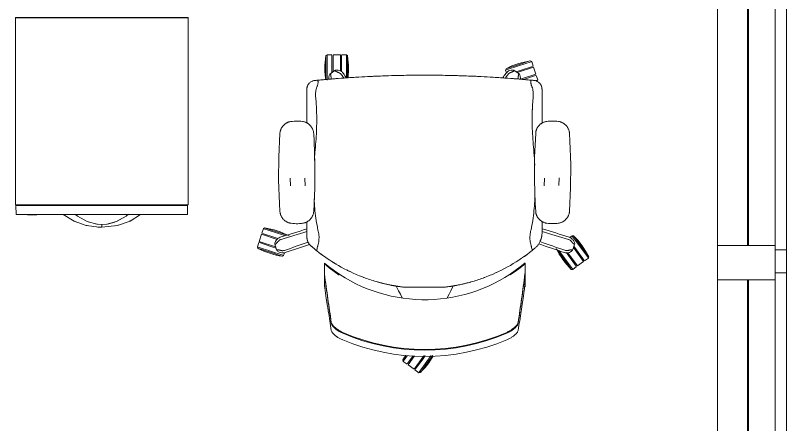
# Model space of a CAD drawing. Header units: inches. Extents: x 920 to 2661, y -647 to 1865.
# Drawn here: x 2593.7 to 2660.7, y 1392.6 to 1428.1 of the extents above; entities that cross this region are included whole.
import ezdxf

# ---------------------------------------------------------------- set-up
doc = ezdxf.new("R2010")
doc.units = ezdxf.units.IN
doc.header["$MEASUREMENT"] = 0
doc.linetypes.add('IMPORT-Double Dash 3_8_', pattern=[1, 0.375, -0.125, 0.125, -0.125, 0.125, -0.125])
for name, color, linetype, lineweight in [('A-GLAZ', 151, 'Continuous', 18), ('basebuilding_dwg', 8, 'Continuous', 9), ('I-FURN', 30, 'Continuous', 9), ('I-WALL', 2, 'Continuous', 18)]:
    doc.layers.add(name, color=color, linetype=linetype, lineweight=lineweight)

# ---------------------------------------------------------------- blocks, each defined once
blk = doc.blocks.new('HON - Contain - Mobile Pedestal M Fronts BF - 18_ D-V30-FIRST FLOOR CONSTRUCTION')
at = {"layer": 'I-FURN'}
for p, q in [((-1.37, 9.548), (-1.743, 9.335)), ((-0.502, 9.812), (-1.137, 9.64)), ((0.372, 9.834), (0.432, 9.831)), ((0.526, 9.806), (1.182, 9.627)), ((1.344, 9.563), (1.743, 9.335)), ((-7.455, 8.976), (-7.455, 8.211)), ((-7.455, 8.976), (-7.455, 8.211)), ((-7.455, 8.976), (-7.455, 8.976)), ((-7.453, 8.976), (-7.447, 8.976)), ((-7.449, 8.976), (-7.449, 8.211)), ((-7.449, 8.976), (-7.449, 8.211)), ((-7.444, 8.976), (-7.449, 8.976)), ((-7.449, 8.976), (-7.394, 8.976)), ((-7.449, 8.211), (-7.449, 8.976)), ((-7.449, 8.976), (-7.449, 8.211)), ((-7.394, 8.976), (7.4, 8.976)), ((-3.289, 9.017), (-3.347, 8.979)), ((-3.343, 8.976), (-3.347, 8.979)), ((-3.343, 8.976), (-3.317, 8.976)), ((-2.242, 9.021), (-2.305, 8.97)), ((2.242, 9.021), (2.298, 8.976)), ((5.642, 9.023), (5.642, 8.976)), ((5.642, 9.023), (6.468, 9.023)), ((5.763, 9.023), (5.642, 9.023)), ((6.468, 9.023), (6.347, 9.023)), ((6.468, 8.976), (6.468, 9.023)), ((7.4, 8.976), (7.455, 8.976)), ((7.455, 8.976), (7.453, 8.976)), ((7.455, 8.211), (7.455, 8.976)), ((7.455, 8.976), (7.455, 8.211)), ((7.455, 8.211), (7.455, 8.976)), ((7.455, 8.211), (7.455, 8.976)), ((7.455, 8.976), (7.455, 8.976)), ((-7.5, 8.149), (-7.5, -8.107)), ((-7.5, 8.149), (-7.437, 8.149)), ((-7.455, 8.211), (-7.455, 8.211)), ((-7.447, 8.211), (-7.453, 8.211)), ((-7.394, 8.211), (-7.449, 8.211)), ((-7.449, 8.211), (-7.444, 8.211)), ((-7.437, 8.149), (7.437, 8.149)), ((7.4, 8.211), (-7.394, 8.211)), ((7.455, 8.211), (7.4, 8.211)), ((7.437, 8.149), (7.5, 8.149)), ((7.453, 8.211), (7.455, 8.211)), ((7.455, 8.211), (7.455, 8.211)), ((7.5, -8.107), (7.5, 8.149)), ((-7.5, -8.149), (-7.5, -8.107)), ((-7.437, -8.107), (-7.5, -8.107)), ((7.5, -8.149), (-7.5, -8.149)), ((7.437, -8.107), (-7.437, -8.107)), ((7.5, -8.107), (7.437, -8.107)), ((7.5, -8.107), (7.5, -8.149))]:
    blk.add_line(p, q, dxfattribs=at)
at = {"layer": 'I-FURN', "flags": 128}
for points in [[(0, 10.095), (-1.362, 9.941), (-2.455, 9.553), (-3.347, 8.979)], [(0.35, 10.072), (0.225, 10.088), (0, 10.095)], [(3.347, 8.979), (2.415, 9.572), (1.371, 9.939), (0.225, 10.088), (0, 10.095)], [(-2.386, 9.577), (-2.455, 9.553), (-2.486, 9.533)], [(0, 9.855), (-0.432, 9.831), (-1.275, 9.602), (-2.116, 9.121), (-2.305, 8.97)], [(-1.215, 9.958), (-1.362, 9.941), (-1.414, 9.923)], [(0, 9.855), (0.432, 9.831), (1.275, 9.602), (2.116, 9.121), (2.298, 8.976)], [(1.459, 9.908), (1.371, 9.939), (1.276, 9.951)], [(3.347, 8.979), (2.415, 9.572), (2.3, 9.613)]]:
    blk.add_lwpolyline(points, dxfattribs=at)
at = {"layer": 'I-FURN'}
for points, knots in [([(0, 9.975), (0, 9.995), (0, 10.024), (0, 10.057), (0, 10.082), (0, 10.093), (0, 10.094)], [0, 0, 0, 0, 0.2222222, 0.3333333, 0.4444444, 0.6666667, 0.6666667, 0.6666667, 0.6666667]), ([(0, 9.9), (0, 9.902), (0, 9.908), (0, 9.917), (0, 9.926), (0, 9.938), (0, 9.955), (0, 9.968), (0, 9.975)], [0, 0, 0, 0, 0.125, 0.25, 0.375, 0.5, 0.75, 1, 1, 1, 1]), ([(0, 9.877), (0, 9.879), (0, 9.884), (0, 9.892), (0, 9.897), (0, 9.9)], [0, 0, 0, 0, 0.363636, 0.727273, 1, 1, 1, 1]), ([(0, 9.878), (0, 9.88), (0, 9.885), (0, 9.891), (0, 9.896), (0, 9.897)], [0.0909091, 0.0909091, 0.0909091, 0.0909091, 0.3636364, 0.7272727, 0.9090909, 0.9090909, 0.9090909, 0.9090909]), ([(3.343, 8.976), (3.345, 8.976), (3.345, 8.976), (3.341, 8.976), (3.334, 8.976), (3.326, 8.976), (3.321, 8.976), (3.318, 8.976), (3.317, 8.976)], [0, 0, 0, 0, 0.0277778, 0.0555556, 0.0833333, 0.0972222, 0.1041667, 0.1111111, 0.1111111, 0.1111111, 0.1111111]), ([(3.343, 8.976), (3.345, 8.976), (3.345, 8.976), (3.344, 8.976), (3.344, 8.976)], [0, 0, 0, 0, 0.02777778, 0.03257777, 0.03257777, 0.03257777, 0.03257777])]:
    blk.add_open_spline(points, degree=3, knots=knots, dxfattribs=at)
for points in [[(0, 9.895), (0, 9.888), (0, 9.882), (0, 9.876)], [(0, 9.895), (0, 9.888), (0, 9.882), (0, 9.876)], [(0, 9.856), (0, 9.859), (0, 9.866), (0, 9.877)]]:
    blk.add_open_spline(points, degree=3, dxfattribs=at)
blk = doc.blocks.new('HON_Ignition_2_Task_Low-back - Task Low-back_ Mesh Back_ Advanced Synchro-tilt-V54-FIRST FLOOR CONSTRUCTION')
at = {"layer": 'I-FURN'}
for p, q in [((-8.478, 12.53), (-8.575, 12.445)), ((-8.575, 12.391), (-8.575, 11.33)), ((-8.058, 12.53), (-8.478, 12.53)), ((-8.478, 12.471), (-8.478, 11.33)), ((-8.058, 12.471), (-8.058, 11.33)), ((-7.317, 12.53), (-7.96, 12.53)), ((-7.96, 11.03), (-7.96, 12.529)), ((-7.317, 12.529), (-7.317, 11.114)), ((-6.798, 12.53), (-7.218, 12.53)), ((-7.218, 11.33), (-7.218, 12.471)), ((-6.701, 12.445), (-6.798, 12.53)), ((-6.798, 11.33), (-6.798, 12.471)), ((-6.701, 11.33), (-6.701, 12.391)), ((8.167, 11.556), (7.081, 11.205)), ((8.137, 11.649), (7.128, 11.322)), ((8.04, 10.971), (9.467, 11.434)), ((9.146, 11.976), (8.137, 11.649)), ((9.253, 11.908), (8.167, 11.556)), ((9.382, 11.509), (8.296, 11.157)), ((9.308, 11.926), (9.198, 11.993)), ((9.438, 11.527), (9.308, 11.926)), ((9.666, 10.822), (9.468, 11.434)), ((-8.575, 11.33), (-8.575, 10.335)), ((-8.478, 11.33), (-8.478, 10.329)), ((-8.058, 11.33), (-8.058, 10.942)), ((-7.218, 11.037), (-7.218, 11.33)), ((-6.798, 10.503), (-6.798, 11.33)), ((-6.701, 10.474), (-6.701, 11.33)), ((7.076, 11.306), (7.025, 11.187)), ((7.025, 11.187), (7.102, 10.95)), ((8.296, 11.157), (7.927, 11.037)), ((9.665, 10.821), (8.33, 10.389)), ((9.826, 10.328), (9.697, 10.728)), ((8.578, 10.365), (9.641, 10.709)), ((9.664, 10.276), (9.77, 10.31)), ((9.775, 10.209), (9.826, 10.328)), ((-10.233, 7.718), (-10.233, 9.536)), ((10.194, 9.536), (10.194, 7.718)), ((-10.233, 6.592), (-10.233, 7.718)), ((10.194, 7.718), (10.194, 6.573)), ((-11.673, 1.805), (-11.653, 1.14)), ((-10.391, 1.137), (-10.411, 1.801)), ((10.411, 1.801), (10.391, 1.137)), ((11.653, 1.14), (11.673, 1.805)), ((-10.233, -3.335), (-10.233, -1.996)), ((10.194, -1.974), (10.194, -2.962)), ((-14.018, -2.59), (-14.148, -2.989)), ((-13.907, -2.524), (-14.018, -2.59)), ((-12.877, -2.961), (-13.962, -2.608)), ((-12.847, -2.868), (-13.855, -2.54)), ((-14.179, -3.083), (-14.378, -3.695)), ((-14.178, -3.084), (-12.829, -3.522)), ((-13.007, -3.36), (-14.092, -3.008)), ((-12.084, -3.219), (-12.877, -2.961)), ((-11.917, -3.171), (-12.847, -2.868)), ((12.811, -3.221), (12.606, -3.37)), ((12.94, -3.233), (12.811, -3.221)), ((13.515, -4.193), (12.845, -3.269)), ((13.594, -4.135), (12.972, -3.277)), ((-14.408, -3.788), (-14.538, -4.187)), ((-12.951, -4.159), (-14.377, -3.696)), ((-14.352, -3.806), (-13.267, -4.159)), ((-12.724, -3.452), (-13.007, -3.36)), ((-14.538, -4.187), (-14.487, -4.306)), ((-14.482, -4.206), (-13.396, -4.558)), ((-14.435, -4.323), (-13.427, -4.651)), ((-13.427, -4.651), (-12.418, -4.979)), ((-13.396, -4.558), (-12.311, -4.911)), ((-13.267, -4.159), (-12.898, -4.279)), ((-12.255, -4.93), (-12.175, -4.683)), ((11.498, -4.439), (12.077, -5.236)), ((11.659, -4.494), (12.156, -5.179)), ((12.317, -4.686), (12.496, -4.933)), ((12.92, -4.253), (13.801, -5.467)), ((13.176, -4.439), (12.948, -4.125)), ((13.846, -5.363), (13.176, -4.439)), ((14.186, -5.117), (13.515, -4.193)), ((14.217, -4.994), (13.594, -4.135)), ((-12.366, -4.996), (-12.255, -4.93)), ((12.077, -5.236), (12.7, -6.095)), ((12.156, -5.179), (12.826, -6.103)), ((13.28, -5.845), (12.443, -4.692)), ((12.496, -4.933), (13.166, -5.856)), ((13.88, -5.411), (14.22, -5.164)), ((14.22, -5.164), (14.249, -5.038)), ((12.861, -6.15), (13.2, -5.904)), ((13.28, -5.846), (13.801, -5.468)), ((-8.717, -6.38), (-8.717, -6.234)), ((-8.717, -6.38), (-8.717, -6.465)), ((-8.717, -6.387), (-8.717, -6.465)), ((-8.717, -6.387), (-8.717, -6.465)), ((-8.717, -6.465), (-8.717, -7.206)), ((8.717, -6.234), (8.717, -6.38)), ((8.717, -6.465), (8.717, -6.38)), ((8.717, -6.465), (8.717, -6.387)), ((8.717, -6.465), (8.717, -6.387)), ((8.717, -7.206), (8.717, -6.465)), ((12.732, -6.139), (12.861, -6.15)), ((-2.467, -7.603), (-2.267, -7.996)), ((2.267, -7.996), (2.481, -7.575)), ((-1.901, -14.006), (-1.872, -14.132)), ((-1.631, -13.634), (-1.869, -13.962)), ((-1.518, -13.646), (-1.837, -14.085)), ((-1.008, -13.658), (-1.498, -14.332)), ((-1.452, -14.437), (-0.877, -13.645)), ((-0.079, -13.643), (-0.932, -14.815)), ((-0.818, -14.826), (-0.147, -13.903)), ((-0.147, -13.903), (0.051, -13.63)), ((0.192, -14.149), (0.565, -13.637)), ((0.271, -14.207), (0.689, -13.632)), ((-1.872, -14.132), (-1.532, -14.379)), ((-1.452, -14.437), (-0.932, -14.816)), ((-0.479, -15.072), (0.192, -14.149)), ((-0.353, -15.065), (0.271, -14.207)), ((-0.853, -14.873), (-0.514, -15.12)), ((-0.514, -15.12), (-0.385, -15.109))]:
    blk.add_line(p, q, dxfattribs=at)
at = {"layer": 'I-FURN', "flags": 128}
for points in [[(-8.666, 11.33), (-8.66, 11.611), (-8.643, 11.892), (-8.614, 12.172), (-8.575, 12.445)], [(-6.701, 12.445), (-6.661, 12.167), (-6.633, 11.887), (-6.616, 11.606), (-6.61, 11.33)], [(7.076, 11.306), (7.329, 11.429), (7.586, 11.542), (7.848, 11.645), (8.109, 11.735)], [(8.109, 11.735), (8.378, 11.816), (8.65, 11.886), (8.925, 11.945), (9.198, 11.993)], [(-8.597, 10.366), (-8.615, 10.493), (-8.643, 10.773), (-8.66, 11.054), (-8.666, 11.33)], [(-6.61, 11.33), (-6.616, 11.049), (-6.633, 10.768), (-6.659, 10.518)], [(-11.617, 6.721), (-11.661, 6.714), (-11.705, 6.705), (-11.748, 6.695), (-11.791, 6.683), (-11.834, 6.669), (-11.875, 6.653), (-11.916, 6.636), (-11.957, 6.617), (-11.996, 6.597), (-12.035, 6.575), (-12.073, 6.551), (-12.11, 6.526), (-12.146, 6.5), (-12.18, 6.472), (-12.214, 6.443), (-12.246, 6.412), (-12.277, 6.38), (-12.307, 6.347), (-12.336, 6.313), (-12.363, 6.278), (-12.389, 6.241), (-12.413, 6.204), (-12.436, 6.166), (-12.457, 6.126), (-12.476, 6.086), (-12.494, 6.046), (-12.51, 6.004), (-12.525, 5.962), (-12.538, 5.92), (-12.549, 5.876), (-12.559, 5.833), (-12.566, 5.789), (-12.572, 5.745), (-12.577, 5.701), (-12.577, 5.692)], [(-10.609, 6.721), (-10.756, 6.738), (-10.905, 6.749), (-11.054, 6.755), (-11.202, 6.754), (-11.351, 6.747), (-11.499, 6.735), (-11.617, 6.721)], [(-9.643, 5.686), (-9.647, 5.73), (-9.652, 5.775), (-9.66, 5.819), (-9.669, 5.863), (-9.68, 5.906), (-9.692, 5.949), (-9.707, 5.992), (-9.723, 6.033), (-9.741, 6.075), (-9.76, 6.115), (-9.781, 6.155), (-9.803, 6.193), (-9.827, 6.231), (-9.853, 6.268), (-9.88, 6.304), (-9.908, 6.338), (-9.938, 6.372), (-9.969, 6.404), (-10.002, 6.435), (-10.035, 6.465), (-10.07, 6.493), (-10.106, 6.52), (-10.143, 6.545), (-10.18, 6.569), (-10.219, 6.592), (-10.259, 6.613), (-10.299, 6.632), (-10.34, 6.65), (-10.382, 6.665), (-10.425, 6.68), (-10.468, 6.692), (-10.511, 6.703), (-10.555, 6.712), (-10.599, 6.72), (-10.609, 6.721)], [(10.609, 6.721), (10.564, 6.714), (10.52, 6.705), (10.477, 6.695), (10.434, 6.683), (10.391, 6.669), (10.349, 6.653), (10.308, 6.636), (10.267, 6.617), (10.227, 6.596), (10.188, 6.574), (10.15, 6.551), (10.113, 6.525), (10.077, 6.499), (10.042, 6.471), (10.008, 6.441), (9.976, 6.411), (9.945, 6.379), (9.915, 6.345), (9.886, 6.311), (9.859, 6.275), (9.833, 6.239), (9.808, 6.201), (9.785, 6.163), (9.764, 6.123), (9.745, 6.083), (9.726, 6.042), (9.71, 6), (9.695, 5.958), (9.682, 5.915), (9.671, 5.872), (9.661, 5.828), (9.654, 5.784), (9.648, 5.74), (9.643, 5.695), (9.643, 5.686)], [(11.617, 6.721), (11.47, 6.738), (11.321, 6.749), (11.172, 6.755), (11.024, 6.754), (10.875, 6.748), (10.727, 6.735), (10.609, 6.721)], [(12.577, 5.692), (12.573, 5.736), (12.568, 5.78), (12.56, 5.824), (12.551, 5.868), (12.54, 5.911), (12.528, 5.954), (12.514, 5.996), (12.498, 6.038), (12.48, 6.078), (12.461, 6.119), (12.44, 6.158), (12.417, 6.196), (12.394, 6.234), (12.368, 6.271), (12.341, 6.306), (12.313, 6.341), (12.284, 6.374), (12.253, 6.406), (12.22, 6.437), (12.187, 6.466), (12.153, 6.494), (12.117, 6.521), (12.08, 6.546), (12.043, 6.57), (12.004, 6.593), (11.965, 6.613), (11.924, 6.632), (11.884, 6.65), (11.842, 6.666), (11.8, 6.68), (11.757, 6.692), (11.714, 6.703), (11.67, 6.712), (11.626, 6.719), (11.617, 6.721)], [(-12.577, 5.692), (-12.672, 3.657), (-12.686, 1.621), (-12.618, -0.415), (-12.578, -1.09)], [(-9.643, -1.096), (-9.548, 0.938), (-9.534, 2.975), (-9.602, 5.01), (-9.643, 5.686)], [(9.643, 5.686), (9.548, 3.651), (9.534, 1.615), (9.602, -0.421), (9.643, -1.096)], [(12.578, -1.09), (12.673, 0.944), (12.686, 2.981), (12.618, 5.016), (12.577, 5.692)], [(-12.578, -1.09), (-12.574, -1.135), (-12.568, -1.179), (-12.561, -1.224), (-12.552, -1.268), (-12.541, -1.311), (-12.528, -1.354), (-12.514, -1.397), (-12.497, -1.439), (-12.48, -1.48), (-12.46, -1.521), (-12.439, -1.56), (-12.417, -1.599), (-12.393, -1.637), (-12.367, -1.674), (-12.34, -1.71), (-12.311, -1.745), (-12.282, -1.778), (-12.25, -1.811), (-12.218, -1.842), (-12.184, -1.871), (-12.15, -1.9), (-12.114, -1.927), (-12.077, -1.952), (-12.039, -1.976), (-12, -1.999), (-11.96, -2.02), (-11.919, -2.039), (-11.878, -2.057), (-11.836, -2.073), (-11.794, -2.087), (-11.751, -2.1), (-11.707, -2.11), (-11.663, -2.12), (-11.619, -2.127), (-11.606, -2.129)], [(-10.603, -2.127), (-10.559, -2.12), (-10.515, -2.111), (-10.472, -2.1), (-10.429, -2.088), (-10.387, -2.074), (-10.345, -2.059), (-10.304, -2.041), (-10.263, -2.022), (-10.224, -2.002), (-10.185, -1.98), (-10.147, -1.956), (-10.11, -1.931), (-10.074, -1.905), (-10.04, -1.877), (-10.006, -1.847), (-9.974, -1.817), (-9.942, -1.785), (-9.913, -1.752), (-9.884, -1.717), (-9.857, -1.682), (-9.831, -1.645), (-9.807, -1.608), (-9.784, -1.57), (-9.763, -1.53), (-9.744, -1.49), (-9.726, -1.449), (-9.709, -1.408), (-9.695, -1.366), (-9.682, -1.323), (-9.671, -1.28), (-9.661, -1.236), (-9.654, -1.192), (-9.648, -1.148), (-9.644, -1.104), (-9.643, -1.096)], [(9.643, -1.096), (9.647, -1.14), (9.652, -1.185), (9.66, -1.229), (9.669, -1.272), (9.68, -1.316), (9.693, -1.358), (9.707, -1.401), (9.723, -1.442), (9.741, -1.483), (9.76, -1.523), (9.781, -1.563), (9.803, -1.601), (9.827, -1.639), (9.852, -1.676), (9.879, -1.711), (9.908, -1.746), (9.937, -1.779), (9.968, -1.811), (10, -1.842), (10.034, -1.872), (10.068, -1.9), (10.104, -1.927), (10.141, -1.952), (10.179, -1.976), (10.217, -1.998), (10.257, -2.019), (10.297, -2.038), (10.338, -2.056), (10.38, -2.072), (10.422, -2.086), (10.465, -2.098), (10.508, -2.109), (10.552, -2.118), (10.596, -2.125), (10.603, -2.127)], [(11.606, -2.129), (11.651, -2.122), (11.695, -2.113), (11.738, -2.103), (11.782, -2.091), (11.824, -2.077), (11.867, -2.061), (11.908, -2.044), (11.949, -2.025), (11.989, -2.005), (12.028, -1.983), (12.066, -1.959), (12.103, -1.934), (12.14, -1.907), (12.175, -1.879), (12.209, -1.85), (12.242, -1.819), (12.273, -1.787), (12.303, -1.754), (12.332, -1.72), (12.36, -1.684), (12.386, -1.648), (12.41, -1.61), (12.433, -1.571), (12.455, -1.532), (12.474, -1.492), (12.493, -1.45), (12.509, -1.409), (12.524, -1.366), (12.537, -1.323), (12.549, -1.28), (12.558, -1.236), (12.566, -1.192), (12.573, -1.147), (12.577, -1.103), (12.578, -1.09)], [(-13.907, -2.524), (-13.63, -2.572), (-13.356, -2.632), (-13.083, -2.702), (-12.819, -2.782)], [(-11.606, -2.129), (-11.458, -2.145), (-11.31, -2.156), (-11.161, -2.161), (-11.012, -2.16), (-10.864, -2.153), (-10.715, -2.14), (-10.603, -2.127)], [(10.603, -2.127), (10.751, -2.144), (10.9, -2.155), (11.048, -2.161), (11.197, -2.161), (11.346, -2.154), (11.494, -2.142), (11.606, -2.129)], [(-12.819, -2.782), (-12.553, -2.875), (-12.292, -2.978), (-12.035, -3.092), (-11.786, -3.213)], [(12.94, -3.233), (13.135, -3.435), (13.322, -3.645), (13.501, -3.862), (13.668, -4.082)], [(-13.455, -4.737), (-13.72, -4.645), (-13.982, -4.542), (-14.239, -4.428), (-14.487, -4.306)], [(12.004, -5.29), (11.843, -5.058), (11.693, -4.821), (11.551, -4.578), (11.422, -4.334)], [(13.668, -4.082), (13.828, -4.313), (13.979, -4.551), (14.12, -4.794), (14.249, -5.038)], [(-12.366, -4.996), (-12.643, -4.948), (-12.918, -4.888), (-13.19, -4.817), (-13.455, -4.737)], [(12.732, -6.139), (12.536, -5.937), (12.349, -5.727), (12.17, -5.51), (12.004, -5.29)], [(8.717, -5.584), (8.298, -5.925), (7.865, -6.248), (7.42, -6.554), (6.963, -6.841), (6.494, -7.111), (6.016, -7.361), (5.527, -7.592), (5.03, -7.803), (4.525, -7.994), (4.013, -8.165), (3.494, -8.315), (2.969, -8.444), (2.44, -8.552), (1.907, -8.639), (1.371, -8.705), (0.832, -8.749), (0.293, -8.772), (-0.247, -8.772), (-0.787, -8.752), (-1.326, -8.71), (-1.862, -8.646), (-2.395, -8.561), (-2.925, -8.454), (-3.45, -8.327), (-3.969, -8.178), (-4.482, -8.009), (-4.988, -7.82), (-5.486, -7.61), (-5.975, -7.381), (-6.455, -7.132), (-6.924, -6.865), (-7.382, -6.579), (-7.828, -6.274), (-8.262, -5.953), (-8.683, -5.614), (-8.717, -5.584)], [(-7.421, -6.628), (-7.869, -6.322), (-8.305, -5.998), (-8.717, -5.666)], [(8.717, -5.666), (8.295, -6.006), (7.859, -6.329), (7.421, -6.628)], [(-8.717, -7.349), (-8.717, -7.049), (-8.717, -6.749), (-8.717, -6.465)], [(8.717, -6.465), (8.717, -6.749), (8.717, -7.049), (8.717, -7.349)], [(-8.652, -7.977), (-8.548, -8.66), (-8.444, -9.343)], [(-1.958, -8.602), (-2.11, -8.304), (-2.267, -7.996)], [(1.802, -7.677), (-0.662, -7.677), (-1.872, -7.677)], [(2.267, -7.996), (2.11, -8.304), (1.958, -8.602)], [(8.444, -9.343), (8.548, -8.66), (8.652, -7.977)], [(-1.901, -14.006), (-1.769, -13.758), (-1.682, -13.609)], [(0.742, -13.644), (0.654, -13.796), (0.502, -14.033), (0.345, -14.26)], [(0.345, -14.26), (0.174, -14.484), (-0.005, -14.701), (-0.192, -14.91), (-0.385, -15.109)]]:
    blk.add_lwpolyline(points, dxfattribs=at)
at = {"layer": 'I-FURN'}
for centre, radius, start, end in [((0, 0), 13.604, 124.75356, 127.25786), ((0, 0), 13.604, 52.75356, 55.25786), ((0, 0), 13.604, 196.75684, 199.25458), ((0, 0), 13.604, 340.75357, 343.25785), ((0, 4.73), 17.827, 246.46083, 293.53917), ((0, 4.73), 17.894, 246.55418, 293.44582), ((0, 4.73), 17.894, 246.55418, 293.44582), ((0, 4.73), 18.432, 247.27778, 292.72222)]:
    blk.add_arc(centre, radius, start, end, dxfattribs=at)
for centre, major_axis, ratio, start_param, end_param in [((-11.32, 7.634), (0.378, 2.029), 0.93184, 4.943522, 4.960739), ((10.611, 8.12), (-9.718, 17.793), 0.983331, 1.095975, 1.098095), ((-10.65, 8.12), (9.718, 17.793), 0.983333, 5.185124, 5.187245), ((11.281, 7.634), (-0.377, 2.029), 0.931761, 1.322582, 1.339799)]:
    blk.add_ellipse(centre, major_axis=major_axis, ratio=ratio, start_param=start_param, end_param=end_param, dxfattribs=at)
for points, knots in [([(9.246, 10.308), (8.573, 10.372), (7.559, 10.458), (6.198, 10.552), (5.173, 10.612), (4.143, 10.661), (3.28, 10.694), (2.588, 10.714), (1.894, 10.731), (1.026, 10.744), (-0.02, 10.75), (-1.065, 10.744), (-2.107, 10.728), (-3.147, 10.7), (-4.181, 10.661), (-5.211, 10.612), (-6.237, 10.552), (-7.598, 10.458), (-8.612, 10.372), (-9.285, 10.308)], [-1, -1, -1, -1, -0.888889, -0.833333, -0.777778, -0.722222, -0.666667, -0.638889, -0.611111, -0.555556, -0.5, -0.444444, -0.388889, -0.333333, -0.277778, -0.222222, -0.166667, -0.111111, 0, 0, 0, 0]), ([(-8.236, 10.828), (-8.275, 10.757), (-8.324, 10.614), (-8.325, 10.461), (-8.314, 10.39)], [-1, -1, -1, -1, -0.7, -0.4310393, -0.4310393, -0.4310393, -0.4310393]), ([(-8.137, 10.607), (-8.139, 10.631), (-8.142, 10.665), (-8.148, 10.705), (-8.153, 10.732), (-8.157, 10.757), (-8.161, 10.78), (-8.167, 10.8), (-8.175, 10.815), (-8.187, 10.825), (-8.205, 10.832), (-8.223, 10.831), (-8.236, 10.828)], [-1, -1, -1, -1, -0.833333, -0.75, -0.666667, -0.583333, -0.5, -0.416667, -0.333333, -0.25, -0.166667, 0, 0, 0, 0]), ([(-7.755, 11.178), (-7.763, 11.166), (-7.769, 11.15), (-7.767, 11.13), (-7.762, 11.115), (-7.75, 11.103), (-7.733, 11.092), (-7.712, 11.081), (-7.69, 11.069), (-7.665, 11.056), (-7.629, 11.038), (-7.598, 11.024), (-7.576, 11.015)], [-1, -1, -1, -1, -0.833333, -0.75, -0.666667, -0.583333, -0.5, -0.416667, -0.333333, -0.25, -0.166667, 0, 0, 0, 0]), ([(-7.057, 10.896), (-7.104, 10.962), (-7.217, 11.074), (-7.412, 11.166), (-7.597, 11.195), (-7.702, 11.188), (-7.755, 11.178)], [-1, -1, -1, -1, -0.7, -0.4, -0.2, 0, 0, 0, 0]), ([(-7.576, 11.015), (-7.572, 11.013), (-7.566, 11.011), (-7.557, 11.007), (-7.549, 11.003), (-7.54, 11), (-7.53, 10.997), (-7.52, 10.994), (-7.51, 10.99), (-7.499, 10.986), (-7.488, 10.982), (-7.476, 10.977), (-7.465, 10.972), (-7.453, 10.967), (-7.437, 10.96), (-7.408, 10.946), (-7.383, 10.932), (-7.367, 10.923)], [-1, -1, -1, -1, -0.9, -0.85, -0.8, -0.75, -0.7, -0.65, -0.6, -0.55, -0.5, -0.45, -0.4, -0.35, -0.3, -0.2, 0, 0, 0, 0]), ([(-2.664, 10.712), (-2.519, 10.716), (-2.192, 10.724), (-1.866, 10.731), (-1.684, 10.734)], [-0.69953799, -0.69953799, -0.69953799, -0.69953799, -0.66666667, -0.62559957, -0.62559957, -0.62559957, -0.62559957]), ([(-0.514, 10.747), (-0.349, 10.748), (-0.019, 10.749), (0.31, 10.748), (0.475, 10.747)], [-0.53728656, -0.53728656, -0.53728656, -0.53728656, -0.5, -0.4627272, -0.4627272, -0.4627272, -0.4627272]), ([(1.645, 10.734), (1.827, 10.731), (2.154, 10.724), (2.48, 10.716), (2.625, 10.712)], [-0.37441914, -0.37441914, -0.37441914, -0.37441914, -0.33333333, -0.30045614, -0.30045614, -0.30045614, -0.30045614]), ([(7.753, 11.179), (7.674, 11.194), (7.514, 11.196), (7.31, 11.128), (7.157, 11.02), (7.086, 10.941), (7.055, 10.898)], [-1, -1, -1, -1, -0.7, -0.4, -0.2, 0, 0, 0, 0]), ([(7.364, 10.924), (7.381, 10.934), (7.406, 10.948), (7.434, 10.962), (7.45, 10.969), (7.462, 10.974), (7.474, 10.979), (7.486, 10.983), (7.497, 10.987), (7.508, 10.991), (7.518, 10.995), (7.528, 10.999), (7.538, 11.002), (7.546, 11.005), (7.554, 11.008), (7.564, 11.012), (7.57, 11.015), (7.574, 11.016)], [-1, -1, -1, -1, -0.8, -0.7, -0.65, -0.6, -0.55, -0.5, -0.45, -0.4, -0.35, -0.3, -0.25, -0.2, -0.15, -0.1, 0, 0, 0, 0]), ([(7.574, 11.016), (7.596, 11.026), (7.627, 11.04), (7.663, 11.057), (7.687, 11.07), (7.71, 11.082), (7.731, 11.093), (7.748, 11.104), (7.759, 11.117), (7.765, 11.131), (7.766, 11.151), (7.76, 11.168), (7.753, 11.179)], [-1, -1, -1, -1, -0.833333, -0.75, -0.666667, -0.583333, -0.5, -0.416667, -0.333333, -0.25, -0.166667, 0, 0, 0, 0]), ([(8.234, 10.83), (8.221, 10.833), (8.203, 10.834), (8.185, 10.826), (8.173, 10.817), (8.165, 10.802), (8.159, 10.782), (8.155, 10.759), (8.151, 10.734), (8.146, 10.707), (8.14, 10.667), (8.137, 10.633), (8.134, 10.609)], [-1, -1, -1, -1, -0.833333, -0.75, -0.666667, -0.583333, -0.5, -0.416667, -0.333333, -0.25, -0.166667, 0, 0, 0, 0]), ([(8.311, 10.387), (8.319, 10.433), (8.324, 10.533), (8.3, 10.685), (8.26, 10.782), (8.234, 10.83)], [-0.5746057, -0.5746057, -0.5746057, -0.5746057, -0.4, -0.2, 0, 0, 0, 0]), ([(-10.233, 9.536), (-10.233, 9.549), (-10.232, 9.576), (-10.229, 9.615), (-10.225, 9.646), (-10.221, 9.668), (-10.219, 9.68), (-10.217, 9.689), (-10.215, 9.698), (-10.212, 9.71), (-10.207, 9.73), (-10.199, 9.758), (-10.19, 9.786), (-10.183, 9.804), (-10.179, 9.815), (-10.175, 9.823), (-10.172, 9.831), (-10.168, 9.841), (-10.159, 9.859), (-10.147, 9.884), (-10.131, 9.913), (-10.108, 9.95), (-10.076, 9.995), (-10.019, 10.062), (-9.937, 10.137), (-9.784, 10.233), (-9.649, 10.273), (-9.556, 10.282)], [0, 0, 0, 0, 0.03125, 0.0625, 0.09375, 0.109375, 0.117188, 0.125, 0.132812, 0.140625, 0.15625, 0.1875, 0.21875, 0.234375, 0.242188, 0.25, 0.257812, 0.265625, 0.28125, 0.3125, 0.34375, 0.375, 0.4375, 0.5, 0.625, 0.75, 1, 1, 1, 1]), ([(-9.285, 10.308), (-9.276, 10.279), (-9.267, 10.235), (-9.261, 10.174), (-9.26, 10.111), (-9.269, 10.031), (-9.291, 9.932), (-9.32, 9.833), (-9.346, 9.766), (-9.36, 9.733)], [0, 0, 0, 0, 0.166667, 0.25, 0.333333, 0.5, 0.666667, 0.833333, 1, 1, 1, 1]), ([(-9.285, 10.308), (-8.89, 10.346), (-8.312, 10.398), (-7.731, 10.443), (-7.547, 10.456)], [-0.9069986, -0.9069986, -0.9069986, -0.9069986, -0.5, -0.3121596, -0.3121596, -0.3121596, -0.3121596]), ([(-8.125, 10.435), (-8.126, 10.444), (-8.128, 10.458), (-8.13, 10.475), (-8.131, 10.488), (-8.132, 10.501), (-8.132, 10.513), (-8.133, 10.525), (-8.133, 10.537), (-8.134, 10.548), (-8.134, 10.558), (-8.134, 10.569), (-8.134, 10.578), (-8.135, 10.586), (-8.136, 10.597), (-8.136, 10.603), (-8.137, 10.607)], [-0.8, -0.8, -0.8, -0.8, -0.7, -0.65, -0.6, -0.55, -0.5, -0.45, -0.4, -0.35, -0.3, -0.25, -0.2, -0.15, -0.1, 0, 0, 0, 0]), ([(-4.804, 10.631), (-4.681, 10.637), (-4.361, 10.652), (-4.041, 10.666), (-3.845, 10.673)], [-0.86131956, -0.86131956, -0.86131956, -0.86131956, -0.83333333, -0.78869219, -0.78869219, -0.78869219, -0.78869219]), ([(3.806, 10.673), (4.003, 10.666), (4.323, 10.652), (4.643, 10.637), (4.766, 10.632)], [-0.21131051, -0.21131051, -0.21131051, -0.21131051, -0.16666667, -0.13867396, -0.13867396, -0.13867396, -0.13867396]), ([(7.509, 10.458), (7.693, 10.444), (8.273, 10.397), (8.851, 10.345), (9.246, 10.308)], [-0.6877637, -0.6877637, -0.6877637, -0.6877637, -0.5, -0.0930017, -0.0930017, -0.0930017, -0.0930017]), ([(8.134, 10.609), (8.134, 10.605), (8.133, 10.598), (8.133, 10.588), (8.132, 10.579), (8.132, 10.57), (8.132, 10.56), (8.132, 10.549), (8.131, 10.538), (8.131, 10.527), (8.13, 10.515), (8.13, 10.502), (8.129, 10.49), (8.128, 10.477), (8.126, 10.459), (8.122, 10.435), (8.119, 10.415), (8.117, 10.404)], [-1, -1, -1, -1, -0.9, -0.85, -0.8, -0.75, -0.7, -0.65, -0.6, -0.55, -0.5, -0.45, -0.4, -0.35, -0.3, -0.2, -0.0812189, -0.0812189, -0.0812189, -0.0812189]), ([(9.322, 9.733), (9.307, 9.766), (9.281, 9.833), (9.252, 9.932), (9.23, 10.031), (9.222, 10.111), (9.223, 10.174), (9.228, 10.235), (9.237, 10.279), (9.246, 10.308)], [0, 0, 0, 0, 0.166667, 0.333333, 0.5, 0.666667, 0.75, 0.833333, 1, 1, 1, 1]), ([(9.517, 10.282), (9.61, 10.273), (9.79, 10.219), (9.952, 10.096), (10.038, 9.995), (10.07, 9.95), (10.093, 9.913), (10.108, 9.884), (10.121, 9.859), (10.129, 9.841), (10.133, 9.831), (10.137, 9.823), (10.14, 9.815), (10.144, 9.804), (10.149, 9.791), (10.155, 9.775), (10.162, 9.753), (10.168, 9.73), (10.173, 9.71), (10.176, 9.698), (10.178, 9.689), (10.18, 9.68), (10.182, 9.668), (10.186, 9.646), (10.19, 9.615), (10.193, 9.576), (10.194, 9.549), (10.194, 9.536)], [0, 0, 0, 0, 0.25, 0.5, 0.5625, 0.625, 0.65625, 0.6875, 0.71875, 0.734375, 0.742188, 0.75, 0.757812, 0.765625, 0.78125, 0.796875, 0.8125, 0.84375, 0.859375, 0.867188, 0.875, 0.882812, 0.890625, 0.90625, 0.9375, 0.96875, 1, 1, 1, 1]), ([(-9.391, 7.713), (-9.37, 7.099), (-9.376, 6.176), (-9.45, 4.945), (-9.5, 4.332), (-9.53, 4.026)], [0, 0, 0, 0, 0.5, 0.75, 1, 1, 1, 1]), ([(9.491, 4.026), (9.462, 4.332), (9.411, 4.945), (9.337, 6.176), (9.332, 7.099), (9.353, 7.713)], [0, 0, 0, 0, 0.25, 0.5, 1, 1, 1, 1]), ([(9.235, -2.714), (9.292, -2.438), (9.391, -1.883), (9.501, -1.047), (9.552, -0.344), (9.572, 0.128), (9.578, 0.318), (9.58, 0.367)], [0, 0, 0, 0, 0.125, 0.25, 0.375, 0.4375, 0.4592414, 0.4592414, 0.4592414, 0.4592414]), ([(-9.605, -0.004), (-9.602, -0.07), (-9.585, -0.418), (-9.54, -1.047), (-9.43, -1.883), (-9.33, -2.438), (-9.274, -2.714)], [0.5955965, 0.5955965, 0.5955965, 0.5955965, 0.625, 0.75, 0.875, 1, 1, 1, 1]), ([(-12.543, -3.345), (-12.62, -3.369), (-12.762, -3.442), (-12.91, -3.599), (-12.995, -3.766), (-13.02, -3.869), (-13.027, -3.922)], [-1, -1, -1, -1, -0.7, -0.4, -0.2, 0, 0, 0, 0]), ([(-9.891, -4.087), (-9.934, -4.05), (-9.993, -3.988), (-10.059, -3.9), (-10.095, -3.842), (-10.121, -3.795), (-10.139, -3.759), (-10.152, -3.728), (-10.161, -3.706), (-10.166, -3.694), (-10.17, -3.684), (-10.173, -3.674), (-10.178, -3.662), (-10.185, -3.64), (-10.195, -3.608), (-10.204, -3.575), (-10.21, -3.547), (-10.214, -3.529), (-10.216, -3.514), (-10.219, -3.5), (-10.223, -3.473), (-10.228, -3.434), (-10.232, -3.386), (-10.233, -3.352), (-10.233, -3.335)], [0, 0, 0, 0, 0.2, 0.3, 0.4, 0.45, 0.5, 0.55, 0.575, 0.5875, 0.6, 0.6125, 0.625, 0.65, 0.7, 0.75, 0.775, 0.8, 0.8125, 0.825, 0.85, 0.9, 0.95, 1, 1, 1, 1]), ([(10.194, -2.962), (10.194, -3.009), (10.191, -3.077), (10.184, -3.154), (10.178, -3.198), (10.173, -3.23), (10.168, -3.261), (10.161, -3.302), (10.15, -3.352), (10.138, -3.401), (10.128, -3.44), (10.119, -3.469), (10.11, -3.498), (10.097, -3.537), (10.08, -3.584), (10.057, -3.641), (10.024, -3.715), (9.978, -3.807), (9.893, -3.95), (9.816, -4.052), (9.759, -4.116)], [0, 0, 0, 0, 0.1, 0.15, 0.175, 0.2, 0.225, 0.25, 0.3, 0.35, 0.375, 0.4, 0.425, 0.45, 0.5, 0.55, 0.6, 0.7, 0.8, 1, 1, 1, 1]), ([(13.028, -3.919), (13.017, -3.839), (12.97, -3.686), (12.842, -3.513), (12.692, -3.401), (12.596, -3.358), (12.544, -3.342)], [-1, -1, -1, -1, -0.7, -0.4, -0.2, 0, 0, 0, 0]), ([(-13.027, -3.922), (-13.018, -3.933), (-13.004, -3.944), (-12.985, -3.949), (-12.97, -3.948), (-12.954, -3.941), (-12.938, -3.928), (-12.921, -3.911), (-12.903, -3.893), (-12.883, -3.874), (-12.855, -3.845), (-12.833, -3.82), (-12.817, -3.802)], [-1, -1, -1, -1, -0.833333, -0.75, -0.666667, -0.583333, -0.5, -0.416667, -0.333333, -0.25, -0.166667, 0, 0, 0, 0]), ([(-12.817, -3.802), (-12.814, -3.799), (-12.81, -3.794), (-12.803, -3.786), (-12.797, -3.779), (-12.792, -3.772), (-12.786, -3.764), (-12.779, -3.755), (-12.773, -3.746), (-12.765, -3.737), (-12.758, -3.728), (-12.75, -3.718), (-12.742, -3.709), (-12.733, -3.699), (-12.722, -3.686), (-12.7, -3.663), (-12.679, -3.644), (-12.664, -3.631)], [-1, -1, -1, -1, -0.9, -0.85, -0.8, -0.75, -0.7, -0.65, -0.6, -0.55, -0.5, -0.45, -0.4, -0.35, -0.3, -0.2, 0, 0, 0, 0]), ([(12.665, -3.628), (12.68, -3.641), (12.701, -3.66), (12.722, -3.683), (12.734, -3.696), (12.743, -3.706), (12.751, -3.716), (12.759, -3.725), (12.766, -3.735), (12.773, -3.744), (12.78, -3.752), (12.787, -3.761), (12.793, -3.769), (12.798, -3.777), (12.804, -3.783), (12.81, -3.791), (12.815, -3.796), (12.817, -3.799)], [-1, -1, -1, -1, -0.8, -0.7, -0.65, -0.6, -0.55, -0.5, -0.45, -0.4, -0.35, -0.3, -0.25, -0.2, -0.15, -0.1, 0, 0, 0, 0]), ([(12.817, -3.799), (12.833, -3.817), (12.856, -3.843), (12.884, -3.871), (12.904, -3.89), (12.922, -3.908), (12.939, -3.925), (12.955, -3.937), (12.971, -3.944), (12.986, -3.945), (13.005, -3.941), (13.019, -3.93), (13.028, -3.919)], [-1, -1, -1, -1, -0.833333, -0.75, -0.666667, -0.583333, -0.5, -0.416667, -0.333333, -0.25, -0.166667, 0, 0, 0, 0]), ([(-12.603, -4.46), (-12.626, -4.455), (-12.66, -4.448), (-12.699, -4.441), (-12.726, -4.437), (-12.752, -4.433), (-12.775, -4.43), (-12.795, -4.429), (-12.812, -4.432), (-12.825, -4.44), (-12.838, -4.456), (-12.843, -4.473), (-12.843, -4.486)], [-1, -1, -1, -1, -0.833333, -0.75, -0.666667, -0.583333, -0.5, -0.416667, -0.333333, -0.25, -0.166667, 0, 0, 0, 0]), ([(-12.843, -4.486), (-12.788, -4.545), (-12.66, -4.641), (-12.454, -4.706), (-12.267, -4.709), (-12.164, -4.687), (-12.113, -4.67)], [-1, -1, -1, -1, -0.7, -0.4, -0.2, 0, 0, 0, 0]), ([(-12.379, -4.509), (-12.398, -4.507), (-12.426, -4.504), (-12.458, -4.498), (-12.475, -4.494), (-12.488, -4.492), (-12.5, -4.489), (-12.512, -4.485), (-12.523, -4.482), (-12.534, -4.479), (-12.545, -4.476), (-12.555, -4.473), (-12.565, -4.47), (-12.574, -4.467), (-12.582, -4.465), (-12.592, -4.462), (-12.599, -4.461), (-12.603, -4.46)], [-1, -1, -1, -1, -0.8, -0.7, -0.65, -0.6, -0.55, -0.5, -0.45, -0.4, -0.35, -0.3, -0.25, -0.2, -0.15, -0.1, 0, 0, 0, 0]), ([(12.114, -4.667), (12.19, -4.693), (12.348, -4.717), (12.56, -4.677), (12.726, -4.592), (12.807, -4.524), (12.844, -4.484)], [-1, -1, -1, -1, -0.7, -0.4, -0.2, 0, 0, 0, 0]), ([(12.603, -4.458), (12.6, -4.459), (12.593, -4.46), (12.583, -4.463), (12.575, -4.465), (12.566, -4.467), (12.556, -4.47), (12.546, -4.474), (12.535, -4.477), (12.524, -4.48), (12.513, -4.483), (12.501, -4.486), (12.488, -4.489), (12.476, -4.492), (12.459, -4.496), (12.427, -4.502), (12.399, -4.505), (12.38, -4.507)], [-1, -1, -1, -1, -0.9, -0.85, -0.8, -0.75, -0.7, -0.65, -0.6, -0.55, -0.5, -0.45, -0.4, -0.35, -0.3, -0.2, 0, 0, 0, 0]), ([(12.844, -4.484), (12.843, -4.471), (12.839, -4.454), (12.826, -4.439), (12.813, -4.43), (12.796, -4.427), (12.776, -4.428), (12.753, -4.431), (12.727, -4.435), (12.7, -4.439), (12.66, -4.446), (12.627, -4.452), (12.603, -4.458)], [-1, -1, -1, -1, -0.833333, -0.75, -0.666667, -0.583333, -0.5, -0.416667, -0.333333, -0.25, -0.166667, 0, 0, 0, 0]), ([(-8.684, -5.039), (-8.739, -5), (-8.869, -4.907), (-8.995, -4.81), (-9.068, -4.753)], [-0.23017474, -0.23017474, -0.23017474, -0.23017474, -0.2, -0.15856803, -0.15856803, -0.15856803, -0.15856803]), ([(-8.717, -6.234), (-8.717, -6.123), (-8.717, -5.929), (-8.717, -5.682), (-8.717, -5.584), (-8.717, -5.583), (-8.717, -5.587)], [0, 0, 0, 0, 0.2, 0.4, 0.7, 0.8, 0.8, 0.8, 0.8]), ([(-7.627, -5.722), (-7.662, -5.702), (-7.789, -5.626), (-7.916, -5.549), (-8.008, -5.493)], [-0.41813868, -0.41813868, -0.41813868, -0.41813868, -0.4, -0.351881, -0.351881, -0.351881, -0.351881]), ([(8.717, -5.587), (8.717, -5.579), (8.717, -5.601), (8.717, -5.758), (8.717, -6), (8.717, -6.151), (8.717, -6.234)], [0.2, 0.2, 0.2, 0.2, 0.4, 0.7, 0.85, 1, 1, 1, 1]), ([(-8.717, -6.457), (-8.717, -6.467), (-8.717, -6.505), (-8.717, -6.569), (-8.717, -6.62)], [0.4773329, 0.4773329, 0.4773329, 0.4773329, 0.6666667, 1, 1, 1, 1]), ([(-8.117, -10.74), (-8.217, -10.071), (-8.365, -9.047), (-8.562, -7.629), (-8.659, -6.896), (-8.708, -6.524)], [0, 0, 0, 0, 0.5, 0.75, 1, 1, 1, 1]), ([(8.117, -10.815), (8.217, -10.148), (8.365, -9.125), (8.562, -7.711), (8.659, -6.979), (8.708, -6.608)], [0, 0, 0, 0, 0.5, 0.75, 1, 1, 1, 1]), ([(8.117, -10.815), (8.217, -10.148), (8.365, -9.125), (8.562, -7.711), (8.659, -6.979), (8.708, -6.608)], [-1, -1, -1, -1, -0.5, -0.25, 0, 0, 0, 0]), ([(8.717, -6.62), (8.717, -6.569), (8.717, -6.505), (8.717, -6.467), (8.717, -6.457)], [0, 0, 0, 0, 0.3333333, 0.5226671, 0.5226671, 0.5226671, 0.5226671]), ([(-5.408, -6.793), (-5.234, -6.86), (-4.711, -7.05), (-4.096, -7.235), (-3.569, -7.368), (-3.35, -7.419), (-3.175, -7.458), (-3.043, -7.485), (-2.934, -7.507), (-2.847, -7.524), (-2.782, -7.536), (-2.717, -7.548), (-2.628, -7.564), (-2.517, -7.583), (-2.409, -7.601), (-2.327, -7.614), (-2.269, -7.623), (-2.213, -7.631), (-2.141, -7.642), (-2.055, -7.654), (-1.959, -7.666), (-1.901, -7.674), (-1.872, -7.677)], [-1, -1, -1, -1, -0.857143, -0.571429, -0.5, -0.428571, -0.392857, -0.357143, -0.321429, -0.303571, -0.285714, -0.267857, -0.25, -0.214286, -0.178571, -0.160714, -0.142857, -0.125, -0.107143, -0.071429, -0.035714, 0, 0, 0, 0]), ([(-2.193, -7.634), (-2.208, -7.632), (-2.237, -7.628), (-2.296, -7.619), (-2.373, -7.607), (-2.451, -7.594), (-2.513, -7.584), (-2.559, -7.576), (-2.605, -7.568), (-2.667, -7.557), (-2.774, -7.538), (-2.99, -7.497), (-3.296, -7.432), (-3.664, -7.345), (-3.907, -7.282), (-4.028, -7.248)], [-0.8333333, -0.8333333, -0.8333333, -0.8333333, -0.8125, -0.7916667, -0.75, -0.7083333, -0.6875, -0.6666667, -0.6458333, -0.625, -0.5833333, -0.5, -0.3333333, -0.1666667, 0, 0, 0, 0]), ([(1.802, -7.677), (1.844, -7.672), (1.934, -7.66), (2.06, -7.643), (2.149, -7.63), (2.191, -7.624), (2.22, -7.619), (2.301, -7.607), (2.446, -7.584), (2.597, -7.557), (2.687, -7.541), (2.719, -7.535), (2.768, -7.526), (2.874, -7.505), (3.038, -7.472), (3.257, -7.424), (3.498, -7.368), (3.85, -7.279), (4.289, -7.156), (4.815, -6.986), (5.164, -6.86), (5.338, -6.793)], [-1, -1, -1, -1, -0.946429, -0.892857, -0.866071, -0.859375, -0.852679, -0.839286, -0.785714, -0.732143, -0.71875, -0.712054, -0.705357, -0.678571, -0.625, -0.571429, -0.5, -0.428571, -0.285714, -0.142857, 0, 0, 0, 0]), ([(3.957, -7.248), (3.836, -7.282), (3.593, -7.345), (3.226, -7.432), (2.919, -7.497), (2.703, -7.538), (2.596, -7.557), (2.535, -7.568), (2.489, -7.576), (2.442, -7.584), (2.38, -7.594), (2.302, -7.607), (2.226, -7.619), (2.166, -7.628), (2.137, -7.632), (2.123, -7.634)], [-1, -1, -1, -1, -0.8333333, -0.6666667, -0.5, -0.4166667, -0.375, -0.3541667, -0.3333333, -0.3125, -0.2916667, -0.25, -0.2083333, -0.1875, -0.1666667, -0.1666667, -0.1666667, -0.1666667]), ([(-7.12, -11.614), (-7.208, -11.574), (-7.338, -11.51), (-7.477, -11.426), (-7.553, -11.376), (-7.608, -11.338), (-7.661, -11.3), (-7.711, -11.261), (-7.759, -11.222), (-7.805, -11.182), (-7.848, -11.143), (-7.888, -11.103), (-7.925, -11.064), (-7.96, -11.025), (-7.992, -10.986), (-8.03, -10.935), (-8.085, -10.849), (-8.111, -10.782), (-8.117, -10.74)], [0, 0, 0, 0, 0.166667, 0.25, 0.291667, 0.333333, 0.375, 0.416667, 0.458333, 0.5, 0.541667, 0.583333, 0.625, 0.666667, 0.708333, 0.75, 0.833333, 1, 1, 1, 1]), ([(-8.117, -10.815), (-8.111, -10.857), (-8.085, -10.924), (-8.03, -11.01), (-7.992, -11.061), (-7.96, -11.1), (-7.925, -11.139), (-7.888, -11.178), (-7.848, -11.218), (-7.805, -11.257), (-7.759, -11.296), (-7.711, -11.335), (-7.661, -11.374), (-7.608, -11.412), (-7.553, -11.45), (-7.477, -11.5), (-7.338, -11.583), (-7.208, -11.647), (-7.12, -11.687)], [0, 0, 0, 0, 0.166667, 0.25, 0.291667, 0.333333, 0.375, 0.416667, 0.458333, 0.5, 0.541667, 0.583333, 0.625, 0.666667, 0.708333, 0.75, 0.833333, 1, 1, 1, 1]), ([(-8.117, -10.815), (-8.111, -10.857), (-8.085, -10.924), (-8.03, -11.01), (-7.992, -11.061), (-7.96, -11.1), (-7.925, -11.139), (-7.888, -11.178), (-7.848, -11.218), (-7.805, -11.257), (-7.759, -11.296), (-7.711, -11.335), (-7.661, -11.374), (-7.608, -11.412), (-7.553, -11.45), (-7.477, -11.5), (-7.338, -11.583), (-7.208, -11.647), (-7.12, -11.687)], [-1, -1, -1, -1, -0.833333, -0.75, -0.708333, -0.666667, -0.625, -0.583333, -0.541667, -0.5, -0.458333, -0.416667, -0.375, -0.333333, -0.291667, -0.25, -0.166667, 0, 0, 0, 0]), ([(8.117, -10.74), (8.111, -10.782), (8.085, -10.849), (8.03, -10.935), (7.992, -10.987), (7.96, -11.025), (7.925, -11.064), (7.888, -11.103), (7.847, -11.143), (7.804, -11.182), (7.759, -11.222), (7.711, -11.261), (7.66, -11.3), (7.608, -11.339), (7.553, -11.376), (7.477, -11.426), (7.338, -11.51), (7.208, -11.574), (7.12, -11.614)], [0, 0, 0, 0, 0.166667, 0.25, 0.291667, 0.333333, 0.375, 0.416667, 0.458333, 0.5, 0.541667, 0.583333, 0.625, 0.666667, 0.708333, 0.75, 0.833333, 1, 1, 1, 1]), ([(7.12, -11.687), (7.208, -11.647), (7.338, -11.583), (7.477, -11.5), (7.553, -11.45), (7.608, -11.413), (7.661, -11.374), (7.711, -11.335), (7.759, -11.296), (7.804, -11.257), (7.847, -11.218), (7.888, -11.178), (7.925, -11.139), (7.96, -11.1), (7.992, -11.062), (8.03, -11.011), (8.085, -10.924), (8.111, -10.857), (8.117, -10.815)], [0, 0, 0, 0, 0.166667, 0.25, 0.291667, 0.333333, 0.375, 0.416667, 0.458333, 0.5, 0.541667, 0.583333, 0.625, 0.666667, 0.708333, 0.75, 0.833333, 1, 1, 1, 1]), ([(7.12, -11.687), (7.208, -11.647), (7.338, -11.583), (7.477, -11.5), (7.553, -11.45), (7.608, -11.413), (7.661, -11.374), (7.711, -11.335), (7.759, -11.296), (7.804, -11.257), (7.847, -11.218), (7.888, -11.178), (7.925, -11.139), (7.96, -11.1), (7.992, -11.062), (8.03, -11.011), (8.085, -10.924), (8.111, -10.857), (8.117, -10.815)], [-1, -1, -1, -1, -0.833333, -0.75, -0.708333, -0.666667, -0.625, -0.583333, -0.541667, -0.5, -0.458333, -0.416667, -0.375, -0.333333, -0.291667, -0.25, -0.166667, 0, 0, 0, 0]), ([(-7.12, -12.272), (-7.207, -12.234), (-7.337, -12.173), (-7.496, -12.081), (-7.589, -12.021), (-7.66, -11.973), (-7.71, -11.935), (-7.758, -11.898), (-7.804, -11.86), (-7.847, -11.823), (-7.887, -11.785), (-7.925, -11.747), (-7.96, -11.71), (-7.992, -11.674), (-8.03, -11.625), (-8.085, -11.543), (-8.111, -11.48), (-8.117, -11.441)], [-1, -1, -1, -1, -0.833333, -0.75, -0.666667, -0.625, -0.583333, -0.541667, -0.5, -0.458333, -0.416667, -0.375, -0.333333, -0.291667, -0.25, -0.166667, 0, 0, 0, 0]), ([(8.117, -11.441), (8.111, -11.48), (8.085, -11.544), (8.03, -11.626), (7.992, -11.674), (7.96, -11.711), (7.925, -11.748), (7.887, -11.785), (7.847, -11.823), (7.804, -11.86), (7.758, -11.898), (7.694, -11.948), (7.608, -12.009), (7.496, -12.081), (7.337, -12.173), (7.207, -12.234), (7.12, -12.272)], [-1, -1, -1, -1, -0.833333, -0.75, -0.708333, -0.666667, -0.625, -0.583333, -0.541667, -0.5, -0.458333, -0.416667, -0.333333, -0.25, -0.166667, 0, 0, 0, 0])]:
    blk.add_open_spline(points, degree=3, knots=knots, dxfattribs=at)
for points in [[(-7.367, 10.923), (-7.336, 10.904), (-7.281, 10.862), (-7.236, 10.809), (-7.215, 10.78)], [(-7.215, 10.78), (-7.15, 10.685), (-7.084, 10.59), (-7.018, 10.495)], [(-6.783, 10.51), (-6.874, 10.639), (-6.966, 10.767), (-7.057, 10.896)], [(7.055, 10.898), (6.963, 10.768), (6.87, 10.638), (6.778, 10.508)], [(7.013, 10.493), (7.08, 10.589), (7.147, 10.685), (7.213, 10.782)], [(7.213, 10.782), (7.234, 10.811), (7.279, 10.863), (7.334, 10.906), (7.364, 10.924)], [(-9.754, 10.235), (-9.742, 10.239), (-9.731, 10.244), (-9.719, 10.247)], [(-9.556, 10.282), (-9.513, 10.286), (-9.425, 10.295), (-9.332, 10.304), (-9.285, 10.308)], [(-7.024, 10.497), (-6.893, 10.506), (-6.762, 10.515), (-6.631, 10.524)], [(-6.631, 10.524), (-6.42, 10.539), (-6.208, 10.552), (-5.997, 10.565)], [(5.958, 10.565), (6.17, 10.552), (6.381, 10.539), (6.592, 10.524)], [(6.592, 10.524), (6.723, 10.515), (6.855, 10.506), (6.986, 10.497)], [(9.246, 10.308), (9.294, 10.304), (9.387, 10.295), (9.474, 10.286), (9.517, 10.282)], [(9.68, 10.247), (9.692, 10.243), (9.703, 10.239), (9.715, 10.235)], [(-9.36, 9.733), (-9.411, 9.595), (-9.48, 9.313), (-9.484, 9.02), (-9.469, 8.871)], [(9.431, 8.871), (9.445, 9.02), (9.441, 9.313), (9.373, 9.595), (9.322, 9.733)], [(-9.469, 8.871), (-9.459, 8.755), (-9.439, 8.521), (-9.414, 8.159), (-9.4, 7.914), (-9.394, 7.791)], [(9.356, 7.791), (9.362, 7.914), (9.375, 8.159), (9.401, 8.521), (9.42, 8.755), (9.431, 8.871)], [(-9.53, 4.026), (-9.549, 3.794), (-9.567, 3.563), (-9.581, 3.331)], [(9.565, 2.909), (9.548, 3.282), (9.523, 3.654), (9.491, 4.026)], [(-10.233, -2.617), (-11.003, -2.861), (-11.773, -3.104), (-12.543, -3.345)], [(12.544, -3.342), (11.77, -3.1), (10.996, -2.856), (10.221, -2.611)], [(-12.482, -3.531), (-11.733, -3.306), (-10.983, -3.079), (-10.233, -2.85)], [(-9.274, -2.714), (-9.231, -2.864), (-9.174, -3.165), (-9.179, -3.626), (-9.239, -3.92), (-9.284, -4.065)], [(9.246, -4.065), (9.201, -3.92), (9.14, -3.626), (9.135, -3.165), (9.192, -2.864), (9.235, -2.714)], [(10.159, -3.307), (10.154, -3.333), (10.148, -3.358), (10.142, -3.383)], [(10.194, -2.835), (10.958, -3.069), (11.721, -3.3), (12.483, -3.529)], [(-12.664, -3.631), (-12.638, -3.608), (-12.58, -3.568), (-12.516, -3.541), (-12.482, -3.531)], [(-10.129, -3.772), (-10.812, -4.008), (-11.494, -4.245), (-12.173, -4.483)], [(-12.113, -4.67), (-11.413, -4.433), (-10.711, -4.198), (-10.009, -3.964)], [(-10.202, -3.581), (-10.205, -3.57), (-10.207, -3.559), (-10.209, -3.547)], [(-10.035, -3.932), (-10.042, -3.922), (-10.05, -3.911), (-10.058, -3.901)], [(9.857, -3.994), (9.848, -4.007), (9.839, -4.019), (9.83, -4.031)], [(9.903, -3.926), (10.641, -4.172), (11.378, -4.419), (12.114, -4.667)], [(12.174, -4.48), (11.456, -4.229), (10.736, -3.979), (10.014, -3.73)], [(12.483, -3.529), (12.517, -3.539), (12.581, -3.566), (12.638, -3.605), (12.665, -3.628)], [(-12.173, -4.483), (-12.206, -4.494), (-12.274, -4.51), (-12.344, -4.512), (-12.379, -4.509)], [(-9.874, -4.103), (-9.877, -4.1), (-9.882, -4.095), (-9.888, -4.09), (-9.891, -4.087)], [(-9.783, -4.182), (-9.813, -4.155), (-9.844, -4.129), (-9.874, -4.102)], [(-9.382, -4.513), (-9.472, -4.442), (-9.643, -4.301), (-9.799, -4.168), (-9.874, -4.103)], [(-9.311, -4.166), (-9.326, -4.223), (-9.352, -4.339), (-9.373, -4.455), (-9.382, -4.513)], [(-9.382, -4.513), (-8.792, -4.985), (-7.533, -5.845), (-6.135, -6.513), (-5.408, -6.793)], [(-9.284, -4.065), (-9.289, -4.082), (-9.298, -4.115), (-9.307, -4.149), (-9.311, -4.166)], [(5.338, -6.793), (6.07, -6.511), (7.479, -5.837), (8.747, -4.967), (9.34, -4.491)], [(9.272, -4.166), (9.268, -4.149), (9.259, -4.115), (9.25, -4.082), (9.246, -4.065)], [(9.34, -4.491), (9.331, -4.436), (9.311, -4.327), (9.286, -4.219), (9.272, -4.166)], [(9.567, -4.304), (9.53, -4.335), (9.455, -4.397), (9.378, -4.459), (9.34, -4.491)], [(9.759, -4.116), (9.73, -4.15), (9.669, -4.214), (9.602, -4.275), (9.567, -4.304)], [(12.38, -4.507), (12.345, -4.509), (12.275, -4.508), (12.207, -4.492), (12.174, -4.48)], [(8.85, -4.868), (8.733, -4.954), (8.614, -5.038), (8.494, -5.121)], [(7.709, -5.631), (7.635, -5.676), (7.562, -5.72), (7.489, -5.764)], [(-8.717, -6.226), (-8.717, -6.252), (-8.717, -6.279), (-8.717, -6.307)], [(-8.717, -6.226), (-8.717, -6.252), (-8.717, -6.279), (-8.717, -6.307)], [(-8.708, -6.524), (-8.711, -6.499), (-8.716, -6.45), (-8.717, -6.403), (-8.717, -6.38)], [(-8.717, -6.465), (-8.717, -6.488), (-8.716, -6.535), (-8.711, -6.583), (-8.708, -6.608)], [(-8.717, -6.465), (-8.717, -6.488), (-8.716, -6.535), (-8.711, -6.583), (-8.708, -6.608)], [(-8.717, -6.62), (-8.717, -6.64), (-8.717, -6.71), (-8.717, -6.901), (-8.717, -7.094), (-8.717, -7.206)], [(-8.708, -6.608), (-8.659, -6.979), (-8.562, -7.711), (-8.415, -8.772), (-8.266, -9.806), (-8.167, -10.481), (-8.117, -10.815)], [(-8.708, -6.608), (-8.659, -6.979), (-8.562, -7.711), (-8.415, -8.772), (-8.266, -9.806), (-8.167, -10.481), (-8.117, -10.815)], [(-6.517, -6.314), (-6.603, -6.273), (-6.688, -6.23), (-6.774, -6.187)], [(6.358, -6.356), (6.269, -6.398), (6.179, -6.438), (6.088, -6.475)], [(8.708, -6.524), (8.659, -6.896), (8.562, -7.629), (8.415, -8.693), (8.266, -9.729), (8.167, -10.405), (8.117, -10.74)], [(8.717, -6.38), (8.717, -6.403), (8.716, -6.45), (8.711, -6.499), (8.708, -6.524)], [(8.708, -6.608), (8.711, -6.583), (8.716, -6.535), (8.717, -6.488), (8.717, -6.465)], [(8.708, -6.608), (8.711, -6.583), (8.716, -6.535), (8.717, -6.488), (8.717, -6.465)], [(8.717, -6.307), (8.717, -6.279), (8.717, -6.252), (8.717, -6.226)], [(8.717, -6.307), (8.717, -6.279), (8.717, -6.252), (8.717, -6.226)], [(8.717, -7.206), (8.717, -7.094), (8.717, -6.901), (8.717, -6.71), (8.717, -6.64), (8.717, -6.62)], [(-8.717, -7.206), (-8.717, -7.228), (-8.716, -7.277), (-8.711, -7.331), (-8.708, -7.36)], [(-8.717, -7.632), (-8.717, -7.594), (-8.717, -7.525), (-8.717, -7.438), (-8.717, -7.377), (-8.717, -7.355), (-8.717, -7.349)], [(-8.708, -7.36), (-8.698, -7.453), (-8.678, -7.648), (-8.66, -7.864), (-8.652, -7.977)], [(-5.269, -6.846), (-5.284, -6.84), (-5.298, -6.835), (-5.313, -6.829)], [(-4.028, -7.248), (-4.046, -7.243), (-4.065, -7.238), (-4.083, -7.233)], [(4.016, -7.232), (3.996, -7.237), (3.976, -7.243), (3.957, -7.248)], [(5.22, -6.837), (5.187, -6.85), (5.154, -6.862), (5.121, -6.874)], [(8.652, -7.977), (8.66, -7.864), (8.678, -7.648), (8.698, -7.453), (8.708, -7.36)], [(8.708, -7.36), (8.711, -7.331), (8.716, -7.277), (8.717, -7.228), (8.717, -7.206)], [(8.717, -7.349), (8.717, -7.355), (8.717, -7.377), (8.717, -7.438), (8.717, -7.525), (8.717, -7.594), (8.717, -7.632)], [(-8.684, -7.656), (-8.695, -7.648), (-8.706, -7.64), (-8.717, -7.632)], [(8.717, -7.632), (8.706, -7.64), (8.695, -7.648), (8.684, -7.656)], [(-8.377, -9.763), (-8.388, -9.69), (-8.411, -9.547), (-8.433, -9.41), (-8.444, -9.343)], [(8.444, -9.343), (8.433, -9.41), (8.411, -9.547), (8.388, -9.69), (8.377, -9.763)], [(-8.117, -11.441), (-8.161, -11.166), (-8.248, -10.611), (-8.334, -10.047), (-8.377, -9.763)], [(8.377, -9.763), (8.334, -10.047), (8.248, -10.611), (8.161, -11.166), (8.117, -11.441)]]:
    blk.add_open_spline(points, degree=3, dxfattribs=at)
blk = doc.blocks.new('Frameless opening with glazing - 58_ x 84_-4768084-FIRST FLOOR CONSTRUCTION')
at = {"layer": 'A-GLAZ', "lineweight": 40}
blk.add_line((-30, 0.125), (27, 0.125), dxfattribs=at)
blk = doc.blocks.new('basebuilding_dwg-4266169-FIRST FLOOR CONSTRUCTION')
at = {"lineweight": 9}
for p, q in [((2137.675, 1407.748), (2138.663, 1407.748)), ((2137.675, 1405.748), (2138.663, 1405.748))]:
    blk.add_line(p, q, dxfattribs=at)
at = {"lineweight": 9, "flags": 128}
blk.add_lwpolyline([(2111.145, 1865.357), (2138.675, 1865.357), (2138.675, 1767.232), (2138.675, 1226.482)], dxfattribs=at)

msp = doc.modelspace()

# ---------------------------------------------------------------- linework, layer by layer
at = {"layer": 'I-WALL', "lineweight": 9}
for p, q in [((2654.704, 1408.152), (2654.704, 1465.152)), ((2659.704, 1465.152), (2659.704, 1408.152)), ((2654.704, 1348.152), (2654.704, 1405.152)), ((2659.704, 1405.152), (2659.704, 1348.152))]:
    msp.add_line(p, q, dxfattribs=at)
at = {"layer": 'I-WALL'}
for p, q in [((2654.704, 1408.152), (2654.704, 1405.152)), ((2659.704, 1408.152), (2654.704, 1408.152)), ((2659.704, 1405.152), (2659.704, 1408.152)), ((2654.704, 1405.152), (2659.704, 1405.152))]:
    msp.add_line(p, q, dxfattribs=at)

# ---------------------------------------------------------------- block references
at = {"layer": 'A-GLAZ', "rotation": 269.9999999999999}
for p in [(2657.204, 1435.152), (2657.204, 1375.152)]:
    msp.add_blockref('Frameless opening with glazing - 58_ x 84_-4768084-FIRST FLOOR CONSTRUCTION', p, dxfattribs=at)
at = {"layer": 'basebuilding_dwg', "color": 250, "linetype": 'IMPORT-Double Dash 3_8_', "lineweight": 18}
msp.add_blockref('basebuilding_dwg-4266169-FIRST FLOOR CONSTRUCTION', (522.029, 0), dxfattribs=at)
at = {"layer": 'I-FURN'}
for name, p, rotation in [('HON - Contain - Mobile Pedestal M Fronts BF - 18_ D-V30-FIRST FLOOR CONSTRUCTION', (2601.214, 1419.817), 180.0174926552376), ('HON_Ignition_2_Task_Low-back - Task Low-back_ Mesh Back_ Advanced Synchro-tilt-V54-FIRST FLOOR CONSTRUCTION', (2629.266, 1412.199), 0.01749265523756922)]:
    msp.add_blockref(name, p, dxfattribs=dict(at, rotation=rotation))

doc.saveas('drawing.dxf')
